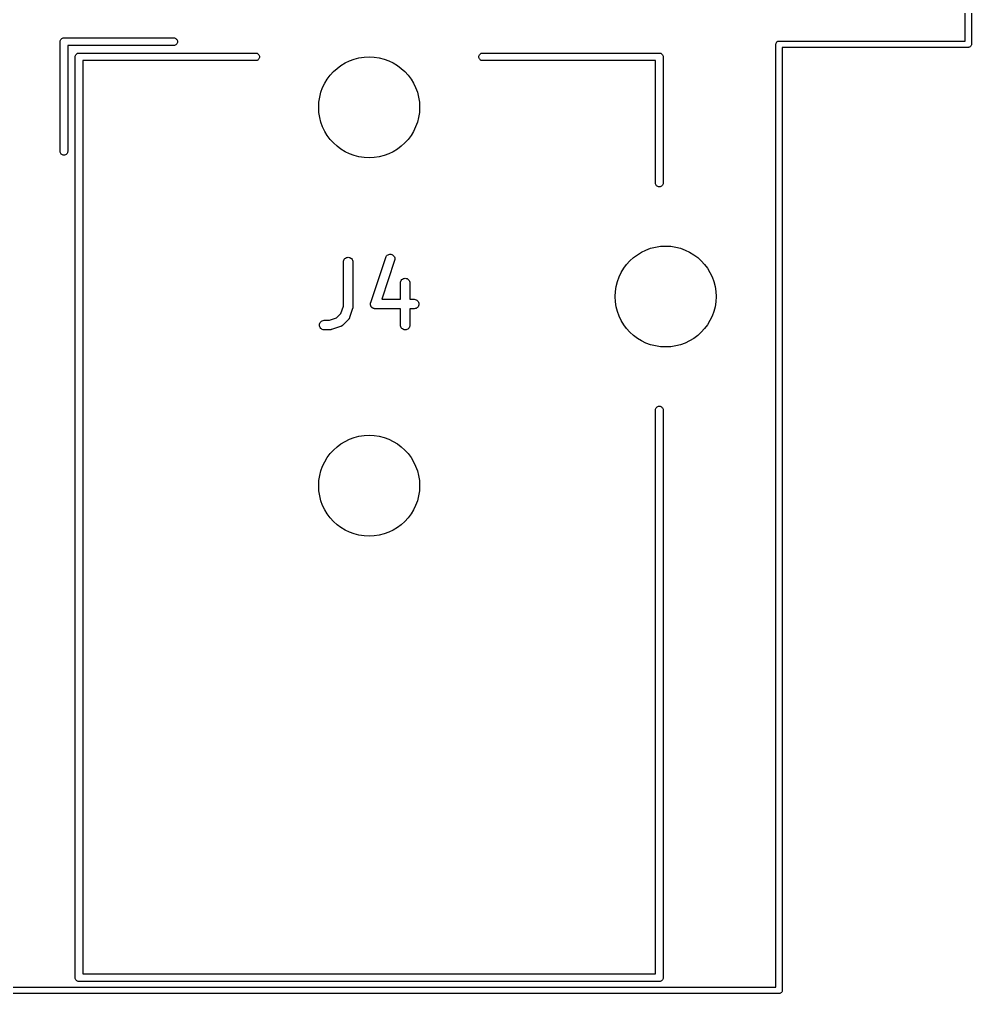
# Model space of a CAD drawing. Extents: x 4.8 to 7.88, y -6.14 to -3.94.
# Drawn here: x 7.282 to 7.876, y -6.144 to -5.536 of the extents above; entities that cross this region are included whole.
import ezdxf

# ---------------------------------------------------------------- set-up
doc = ezdxf.new("R2010")
doc.units = 0
doc.header["$MEASUREMENT"] = 0
doc.layers.add('BLACK', color=7, linetype='CONTINUOUS')

msp = doc.modelspace()

# ---------------------------------------------------------------- linework, layer by layer
at = {"layer": 'BLACK', "linetype": 'CONTINUOUS'}
for p, q in [((7.87598, -3.9371), (7.87598, -5.55108)), ((7.87205, -5.54921), (7.87205, -4.96053)), ((7.30708, -5.54961), (7.30712, -5.54914)), ((7.30709, -5.54972), (7.30708, -5.54961)), ((7.30709, -5.61823), (7.30709, -5.54972)), ((7.30712, -5.54914), (7.30726, -5.5487)), ((7.30726, -5.5487), (7.30748, -5.54829)), ((7.30748, -5.54829), (7.30777, -5.54793)), ((7.30777, -5.54793), (7.30813, -5.54763)), ((7.30813, -5.54763), (7.30854, -5.54741)), ((7.30854, -5.54741), (7.30899, -5.54728)), ((7.30899, -5.54728), (7.30933, -5.54724)), ((7.30933, -5.54724), (7.30945, -5.54723)), ((7.30933, -5.54724), (7.30933, -5.54724)), ((7.30945, -5.54723), (7.30956, -5.54724)), ((7.30956, -5.54724), (7.37807, -5.54724)), ((7.37807, -5.54724), (7.37842, -5.54728)), ((7.37842, -5.54728), (7.37886, -5.54741)), ((7.37886, -5.54741), (7.37927, -5.54763)), ((7.37927, -5.54763), (7.37963, -5.54793)), ((7.37963, -5.54793), (7.37993, -5.54829)), ((7.37993, -5.54829), (7.38015, -5.5487)), ((7.38015, -5.55051), (7.37993, -5.55092)), ((7.38015, -5.5487), (7.38028, -5.54914)), ((7.38028, -5.55007), (7.38015, -5.55051)), ((7.38028, -5.54914), (7.38033, -5.54961)), ((7.38033, -5.54961), (7.38028, -5.55007)), ((7.75397, -5.5508), (7.75408, -5.55042)), ((7.75408, -5.55042), (7.75426, -5.55008)), ((7.75426, -5.55008), (7.75451, -5.54978)), ((7.75451, -5.54978), (7.75481, -5.54954)), ((7.75481, -5.54954), (7.75515, -5.54935)), ((7.75515, -5.54935), (7.75552, -5.54924)), ((7.75552, -5.54924), (7.75581, -5.54921)), ((7.75581, -5.54921), (7.75591, -5.5492)), ((7.75591, -5.5492), (7.756, -5.54921)), ((7.756, -5.54921), (7.87205, -5.54921)), ((7.37807, -5.55197), (7.31181, -5.55197)), ((7.31181, -5.55197), (7.31181, -5.61823)), ((7.31758, -5.55708), (7.31799, -5.55686)), ((7.31799, -5.55686), (7.31843, -5.55673)), ((7.31843, -5.55673), (7.31878, -5.55669)), ((7.31878, -5.55669), (7.3189, -5.55668)), ((7.31878, -5.55669), (7.31878, -5.55669)), ((7.3189, -5.55668), (7.31901, -5.55669)), ((7.31901, -5.55669), (7.42925, -5.55669)), ((7.37842, -5.55193), (7.37807, -5.55197)), ((7.37886, -5.5518), (7.37842, -5.55193)), ((7.37927, -5.55158), (7.37886, -5.5518)), ((7.37963, -5.55128), (7.37927, -5.55158)), ((7.37993, -5.55092), (7.37963, -5.55128)), ((7.42925, -5.55669), (7.4296, -5.55673)), ((7.4296, -5.55673), (7.43004, -5.55686)), ((7.43004, -5.55686), (7.43045, -5.55708)), ((7.56955, -5.55708), (7.56996, -5.55686)), ((7.56996, -5.55686), (7.5704, -5.55673)), ((7.5704, -5.55673), (7.57075, -5.55669)), ((7.57075, -5.55669), (7.68099, -5.55669)), ((7.68099, -5.55669), (7.6811, -5.55668)), ((7.6811, -5.55668), (7.68122, -5.55669)), ((7.68122, -5.55669), (7.68122, -5.55669)), ((7.68122, -5.55669), (7.68157, -5.55673)), ((7.68157, -5.55673), (7.68201, -5.55686)), ((7.68201, -5.55686), (7.68242, -5.55708)), ((7.75393, -5.55118), (7.75397, -5.5508)), ((7.75394, -5.55128), (7.75393, -5.55118)), ((7.75394, -5.74793), (7.75394, -5.55128)), ((7.87392, -5.55315), (7.75787, -5.55315)), ((7.75787, -5.55315), (7.75787, -6.14164)), ((7.87402, -5.55316), (7.87392, -5.55315)), ((7.8744, -5.55312), (7.87402, -5.55316)), ((7.87477, -5.55301), (7.8744, -5.55312)), ((7.87511, -5.55283), (7.87477, -5.55301)), ((7.87541, -5.55258), (7.87511, -5.55283)), ((7.87566, -5.55228), (7.87541, -5.55258)), ((7.87584, -5.55194), (7.87566, -5.55228)), ((7.87596, -5.55157), (7.87584, -5.55194)), ((7.87598, -5.55128), (7.87596, -5.55157)), ((7.87598, -5.55108), (7.87599, -5.55118)), ((7.87599, -5.55118), (7.87598, -5.55128)), ((7.31652, -5.55906), (7.31657, -5.55859)), ((7.31654, -5.55917), (7.31652, -5.55906)), ((7.31654, -6.13374), (7.31654, -5.55917)), ((7.31657, -5.55859), (7.3167, -5.55815)), ((7.3167, -5.55815), (7.31692, -5.55774)), ((7.31692, -5.55774), (7.31722, -5.55738)), ((7.31722, -5.55738), (7.31758, -5.55708)), ((7.42925, -5.56142), (7.32126, -5.56142)), ((7.32126, -5.56142), (7.32126, -6.1315)), ((7.4296, -5.56138), (7.42925, -5.56142)), ((7.43004, -5.56125), (7.4296, -5.56138)), ((7.43045, -5.56103), (7.43004, -5.56125)), ((7.43045, -5.55708), (7.43081, -5.55738)), ((7.43081, -5.56073), (7.43045, -5.56103)), ((7.43081, -5.55738), (7.43111, -5.55774)), ((7.43111, -5.56037), (7.43081, -5.56073)), ((7.43111, -5.55774), (7.43133, -5.55815)), ((7.43133, -5.55996), (7.43111, -5.56037)), ((7.43133, -5.55815), (7.43146, -5.55859)), ((7.43146, -5.55952), (7.43133, -5.55996)), ((7.43146, -5.55859), (7.43151, -5.55906)), ((7.43151, -5.55906), (7.43146, -5.55952)), ((7.56849, -5.55906), (7.56854, -5.55859)), ((7.56854, -5.55952), (7.56849, -5.55906)), ((7.56854, -5.55859), (7.56867, -5.55815)), ((7.56867, -5.55996), (7.56854, -5.55952)), ((7.56867, -5.55815), (7.56889, -5.55774)), ((7.56889, -5.56037), (7.56867, -5.55996)), ((7.56889, -5.55774), (7.56919, -5.55738)), ((7.56919, -5.56073), (7.56889, -5.56037)), ((7.56919, -5.55738), (7.56955, -5.55708)), ((7.56955, -5.56103), (7.56919, -5.56073)), ((7.56996, -5.56125), (7.56955, -5.56103)), ((7.5704, -5.56138), (7.56996, -5.56125)), ((7.57075, -5.56142), (7.5704, -5.56138)), ((7.67874, -5.56142), (7.57075, -5.56142)), ((7.67874, -5.63791), (7.67874, -5.56142)), ((7.68242, -5.55708), (7.68278, -5.55738)), ((7.68278, -5.55738), (7.68308, -5.55774)), ((7.68308, -5.55774), (7.6833, -5.55815)), ((7.6833, -5.55815), (7.68343, -5.55859)), ((7.68343, -5.55859), (7.68348, -5.55906)), ((7.68348, -5.55906), (7.68346, -5.55917)), ((7.68346, -5.55917), (7.68346, -5.63791)), ((7.30712, -5.61857), (7.30709, -5.61823)), ((7.30726, -5.61902), (7.30712, -5.61857)), ((7.30748, -5.61943), (7.30726, -5.61902)), ((7.30777, -5.61979), (7.30748, -5.61943)), ((7.30813, -5.62008), (7.30777, -5.61979)), ((7.30854, -5.6203), (7.30813, -5.62008)), ((7.30899, -5.62044), (7.30854, -5.6203)), ((7.30945, -5.62048), (7.30899, -5.62044)), ((7.30991, -5.62044), (7.30945, -5.62048)), ((7.31036, -5.6203), (7.30991, -5.62044)), ((7.31077, -5.62008), (7.31036, -5.6203)), ((7.31113, -5.61979), (7.31077, -5.62008)), ((7.31142, -5.61943), (7.31113, -5.61979)), ((7.31164, -5.61902), (7.31142, -5.61943)), ((7.31178, -5.61857), (7.31164, -5.61902)), ((7.31181, -5.61823), (7.31178, -5.61857)), ((7.67877, -5.63826), (7.67874, -5.63791)), ((7.67891, -5.6387), (7.67877, -5.63826)), ((7.67913, -5.63911), (7.67891, -5.6387)), ((7.67942, -5.63947), (7.67913, -5.63911)), ((7.67978, -5.63977), (7.67942, -5.63947)), ((7.68019, -5.63999), (7.67978, -5.63977)), ((7.68064, -5.64012), (7.68019, -5.63999)), ((7.6811, -5.64017), (7.68064, -5.64012)), ((7.68157, -5.64012), (7.6811, -5.64017)), ((7.68201, -5.63999), (7.68157, -5.64012)), ((7.68242, -5.63977), (7.68201, -5.63999)), ((7.68278, -5.63947), (7.68242, -5.63977)), ((7.68308, -5.63911), (7.68278, -5.63947)), ((7.6833, -5.6387), (7.68308, -5.63911)), ((7.68343, -5.63826), (7.6833, -5.6387)), ((7.68346, -5.63791), (7.68343, -5.63826)), ((7.48526, -5.68463), (7.48577, -5.68436)), ((7.48577, -5.68436), (7.48632, -5.6842)), ((7.48632, -5.6842), (7.4869, -5.68415)), ((7.4869, -5.68415), (7.48747, -5.68421)), ((7.48747, -5.68421), (7.48802, -5.68438)), ((7.48802, -5.68438), (7.48853, -5.68465)), ((7.50095, -5.71241), (7.51032, -5.68429)), ((7.51032, -5.68429), (7.51034, -5.68425)), ((7.51034, -5.68425), (7.51058, -5.68373)), ((7.51058, -5.68373), (7.51092, -5.68327)), ((7.51092, -5.68327), (7.51134, -5.68287)), ((7.51134, -5.68287), (7.51183, -5.68257)), ((7.51183, -5.68257), (7.51237, -5.68237)), ((7.51237, -5.68237), (7.51294, -5.68228)), ((7.51294, -5.68228), (7.51352, -5.6823)), ((7.51352, -5.6823), (7.51408, -5.68243)), ((7.51408, -5.68243), (7.5146, -5.68267)), ((7.5146, -5.68267), (7.51507, -5.68301)), ((7.51507, -5.68301), (7.51546, -5.68343)), ((7.51546, -5.68343), (7.51577, -5.68392)), ((7.51577, -5.68392), (7.51597, -5.68445)), ((7.51597, -5.68445), (7.51607, -5.68502)), ((7.48392, -5.68706), (7.48399, -5.68649)), ((7.48392, -5.6871), (7.48392, -5.68706)), ((7.48392, -5.71474), (7.48392, -5.6871)), ((7.48399, -5.68649), (7.48416, -5.68594)), ((7.48416, -5.68594), (7.48444, -5.68543)), ((7.48444, -5.68543), (7.48481, -5.68499)), ((7.48481, -5.68499), (7.48526, -5.68463)), ((7.48853, -5.68465), (7.48897, -5.68502)), ((7.48897, -5.68502), (7.48934, -5.68547)), ((7.48934, -5.68547), (7.48961, -5.68598)), ((7.48961, -5.68598), (7.48977, -5.68653)), ((7.48977, -5.68653), (7.48983, -5.6871)), ((7.48983, -5.6871), (7.48983, -5.71522)), ((7.51592, -5.68616), (7.50785, -5.7104)), ((7.51605, -5.6856), (7.51592, -5.68616)), ((7.51607, -5.68502), (7.51605, -5.6856)), ((7.51954, -5.70018), (7.51961, -5.69961)), ((7.51954, -5.70022), (7.51954, -5.70018)), ((7.51954, -5.7104), (7.51954, -5.70022)), ((7.51961, -5.69961), (7.51978, -5.69906)), ((7.51978, -5.69906), (7.52006, -5.69856)), ((7.52006, -5.69856), (7.52043, -5.69812)), ((7.52043, -5.69812), (7.52088, -5.69775)), ((7.52088, -5.69775), (7.52139, -5.69749)), ((7.52139, -5.69749), (7.52194, -5.69732)), ((7.52194, -5.69732), (7.52252, -5.69727)), ((7.52252, -5.69727), (7.52309, -5.69733)), ((7.52309, -5.69733), (7.52364, -5.6975)), ((7.52364, -5.6975), (7.52415, -5.69778)), ((7.52415, -5.69778), (7.52459, -5.69814)), ((7.52459, -5.69814), (7.52496, -5.69859)), ((7.52496, -5.69859), (7.52523, -5.6991)), ((7.52523, -5.6991), (7.52539, -5.69965)), ((7.52539, -5.69965), (7.52545, -5.70022)), ((7.52545, -5.70022), (7.52545, -5.7104)), ((7.48242, -5.71925), (7.48392, -5.71474)), ((7.5008, -5.71333), (7.50082, -5.71315)), ((7.50081, -5.71344), (7.5008, -5.71333)), ((7.5008, -5.71355), (7.50081, -5.71344)), ((7.50083, -5.71373), (7.5008, -5.71355)), ((7.50082, -5.71298), (7.50085, -5.71287)), ((7.50082, -5.71315), (7.50082, -5.71298)), ((7.50085, -5.7139), (7.50083, -5.71373)), ((7.50085, -5.71287), (7.50086, -5.71275)), ((7.50088, -5.71401), (7.50085, -5.7139)), ((7.50086, -5.71275), (7.50091, -5.71259)), ((7.5009, -5.71412), (7.50088, -5.71401)), ((7.50096, -5.71429), (7.5009, -5.71412)), ((7.50091, -5.71259), (7.50095, -5.71241)), ((7.50101, -5.71445), (7.50096, -5.71429)), ((7.50106, -5.71455), (7.50101, -5.71445)), ((7.5011, -5.71466), (7.50106, -5.71455)), ((7.5012, -5.71481), (7.5011, -5.71466)), ((7.50128, -5.71497), (7.5012, -5.71481)), ((7.50785, -5.7104), (7.51954, -5.7104)), ((7.52545, -5.7104), (7.52812, -5.7104)), ((7.52812, -5.7104), (7.52816, -5.7104)), ((7.52816, -5.7104), (7.52874, -5.71046)), ((7.52874, -5.71046), (7.52928, -5.71063)), ((7.52928, -5.71063), (7.52979, -5.71091)), ((7.52979, -5.71091), (7.53023, -5.71128)), ((7.53023, -5.71128), (7.53059, -5.71173)), ((7.53084, -5.71449), (7.53057, -5.715)), ((7.53059, -5.71173), (7.53086, -5.71224)), ((7.53101, -5.71394), (7.53084, -5.71449)), ((7.53086, -5.71224), (7.53102, -5.71279)), ((7.53107, -5.71337), (7.53101, -5.71394)), ((7.53102, -5.71279), (7.53107, -5.71337)), ((7.47966, -5.72202), (7.48242, -5.71925)), ((7.48968, -5.71616), (7.4878, -5.72178)), ((7.48971, -5.71599), (7.48968, -5.71616)), ((7.48976, -5.71584), (7.48971, -5.71599)), ((7.48978, -5.71571), (7.48976, -5.71584)), ((7.48981, -5.71559), (7.48978, -5.71571)), ((7.48983, -5.71526), (7.48981, -5.71543)), ((7.48981, -5.71543), (7.48981, -5.71559)), ((7.48983, -5.71522), (7.48983, -5.71526)), ((7.50135, -5.71505), (7.50128, -5.71497)), ((7.50141, -5.71515), (7.50135, -5.71505)), ((7.50153, -5.71528), (7.50141, -5.71515)), ((7.50164, -5.71541), (7.50153, -5.71528)), ((7.50173, -5.71549), (7.50164, -5.71541)), ((7.5018, -5.71557), (7.50173, -5.71549)), ((7.50195, -5.71567), (7.5018, -5.71557)), ((7.50208, -5.71578), (7.50195, -5.71567)), ((7.50218, -5.71584), (7.50208, -5.71578)), ((7.50227, -5.7159), (7.50218, -5.71584)), ((7.50243, -5.71598), (7.50227, -5.7159)), ((7.50259, -5.71606), (7.50243, -5.71598)), ((7.50269, -5.7161), (7.50259, -5.71606)), ((7.5028, -5.71614), (7.50269, -5.7161)), ((7.50297, -5.71618), (7.5028, -5.71614)), ((7.50314, -5.71624), (7.50297, -5.71618)), ((7.50325, -5.71625), (7.50314, -5.71624)), ((7.50336, -5.71627), (7.50325, -5.71625)), ((7.50353, -5.71628), (7.50336, -5.71627)), ((7.50371, -5.7163), (7.50353, -5.71628)), ((7.50375, -5.7163), (7.50371, -5.7163)), ((7.51954, -5.7163), (7.50375, -5.7163)), ((7.51954, -5.72647), (7.51954, -5.7163)), ((7.52812, -5.7163), (7.52545, -5.7163)), ((7.52545, -5.7163), (7.52545, -5.72647)), ((7.52869, -5.71624), (7.52812, -5.7163)), ((7.52925, -5.71608), (7.52869, -5.71624)), ((7.52976, -5.71581), (7.52925, -5.71608)), ((7.5302, -5.71544), (7.52976, -5.71581)), ((7.53057, -5.715), (7.5302, -5.71544)), ((7.46893, -5.72645), (7.46899, -5.72588)), ((7.46898, -5.72702), (7.46893, -5.72645)), ((7.46914, -5.72758), (7.46898, -5.72702)), ((7.46899, -5.72588), (7.46916, -5.72533)), ((7.46916, -5.72533), (7.46943, -5.72482)), ((7.46943, -5.72482), (7.4698, -5.72438)), ((7.4698, -5.72438), (7.47024, -5.72401)), ((7.47024, -5.72401), (7.47075, -5.72374)), ((7.47075, -5.72374), (7.4713, -5.72358)), ((7.4713, -5.72358), (7.47188, -5.72352)), ((7.47188, -5.72352), (7.47515, -5.72352)), ((7.47515, -5.72352), (7.47966, -5.72202)), ((7.48286, -5.72707), (7.48278, -5.72711)), ((7.48302, -5.72695), (7.48286, -5.72707)), ((7.48318, -5.72683), (7.48302, -5.72695)), ((7.48324, -5.72677), (7.48318, -5.72683)), ((7.48331, -5.72671), (7.48324, -5.72677)), ((7.48334, -5.72668), (7.48331, -5.72671)), ((7.48709, -5.72294), (7.48334, -5.72668)), ((7.48714, -5.72287), (7.48709, -5.72294)), ((7.48721, -5.72281), (7.48714, -5.72287)), ((7.48733, -5.72265), (7.48721, -5.72281)), ((7.48746, -5.72249), (7.48733, -5.72265)), ((7.4875, -5.72241), (7.48746, -5.72249)), ((7.48755, -5.72234), (7.4875, -5.72241)), ((7.48763, -5.72216), (7.48755, -5.72234)), ((7.48773, -5.72198), (7.48763, -5.72216)), ((7.48775, -5.7219), (7.48773, -5.72198)), ((7.48779, -5.72182), (7.48775, -5.7219)), ((7.4878, -5.72178), (7.48779, -5.72182)), ((7.5196, -5.72705), (7.51954, -5.72647)), ((7.51977, -5.7276), (7.5196, -5.72705)), ((7.52539, -5.72709), (7.52521, -5.72763)), ((7.52545, -5.72651), (7.52539, -5.72709)), ((7.52545, -5.72647), (7.52545, -5.72651)), ((7.46941, -5.72809), (7.46914, -5.72758)), ((7.46977, -5.72854), (7.46941, -5.72809)), ((7.47021, -5.72891), (7.46977, -5.72854)), ((7.47072, -5.72919), (7.47021, -5.72891)), ((7.47126, -5.72936), (7.47072, -5.72919)), ((7.47184, -5.72942), (7.47126, -5.72936)), ((7.47188, -5.72942), (7.47184, -5.72942)), ((7.47563, -5.72942), (7.47188, -5.72942)), ((7.47579, -5.72941), (7.47563, -5.72942)), ((7.47596, -5.72941), (7.47579, -5.72941)), ((7.47608, -5.72938), (7.47596, -5.72941)), ((7.4762, -5.72937), (7.47608, -5.72938)), ((7.47636, -5.72932), (7.4762, -5.72937)), ((7.47652, -5.72929), (7.47636, -5.72932)), ((7.47656, -5.72927), (7.47652, -5.72929)), ((7.48219, -5.7274), (7.47656, -5.72927)), ((7.48227, -5.72736), (7.48219, -5.7274)), ((7.48235, -5.72734), (7.48227, -5.72736)), ((7.48253, -5.72725), (7.48235, -5.72734)), ((7.48271, -5.72716), (7.48253, -5.72725)), ((7.48278, -5.72711), (7.48271, -5.72716)), ((7.52004, -5.72811), (7.51977, -5.7276)), ((7.5204, -5.72855), (7.52004, -5.72811)), ((7.52085, -5.72892), (7.5204, -5.72855)), ((7.52135, -5.72919), (7.52085, -5.72892)), ((7.5219, -5.72936), (7.52135, -5.72919)), ((7.52248, -5.72942), (7.5219, -5.72936)), ((7.52305, -5.72937), (7.52248, -5.72942)), ((7.5236, -5.72921), (7.52305, -5.72937)), ((7.52411, -5.72894), (7.5236, -5.72921)), ((7.52456, -5.72858), (7.52411, -5.72894)), ((7.52493, -5.72814), (7.52456, -5.72858)), ((7.52521, -5.72763), (7.52493, -5.72814)), ((7.75394, -5.74794), (7.75394, -5.74793)), ((7.75394, -6.0629), (7.75394, -5.74794)), ((7.67874, -5.77941), (7.67877, -5.77906)), ((7.67874, -6.1315), (7.67874, -5.77941)), ((7.67877, -5.77906), (7.67891, -5.77862)), ((7.67891, -5.77862), (7.67913, -5.77821)), ((7.67913, -5.77821), (7.67942, -5.77785)), ((7.67942, -5.77785), (7.67978, -5.77755)), ((7.67978, -5.77755), (7.68019, -5.77733)), ((7.68019, -5.77733), (7.68064, -5.7772)), ((7.68064, -5.7772), (7.6811, -5.77715)), ((7.6811, -5.77715), (7.68157, -5.7772)), ((7.68157, -5.7772), (7.68201, -5.77733)), ((7.68201, -5.77733), (7.68242, -5.77755)), ((7.68242, -5.77755), (7.68278, -5.77785)), ((7.68278, -5.77785), (7.68308, -5.77821)), ((7.68308, -5.77821), (7.6833, -5.77862)), ((7.6833, -5.77862), (7.68343, -5.77906)), ((7.68343, -5.77906), (7.68346, -5.77941)), ((7.68346, -5.77941), (7.68346, -6.13374)), ((7.75394, -6.13976), (7.75394, -6.0629)), ((7.75394, -6.0629), (7.75394, -6.0629)), ((7.31652, -6.13386), (7.31654, -6.13374)), ((7.31657, -6.13432), (7.31652, -6.13386)), ((7.3167, -6.13477), (7.31657, -6.13432)), ((7.32126, -6.1315), (7.67874, -6.1315)), ((7.68343, -6.13432), (7.6833, -6.13477)), ((7.68346, -6.13397), (7.68343, -6.13432)), ((7.68346, -6.13374), (7.68348, -6.13386)), ((7.68348, -6.13386), (7.68346, -6.13397)), ((7.68346, -6.13397), (7.68346, -6.13397)), ((4.80512, -6.13976), (7.75394, -6.13976)), ((7.31692, -6.13518), (7.3167, -6.13477)), ((7.31722, -6.13554), (7.31692, -6.13518)), ((7.31758, -6.13583), (7.31722, -6.13554)), ((7.31799, -6.13605), (7.31758, -6.13583)), ((7.31843, -6.13619), (7.31799, -6.13605)), ((7.3189, -6.13623), (7.31843, -6.13619)), ((7.31901, -6.13622), (7.3189, -6.13623)), ((7.68099, -6.13622), (7.31901, -6.13622)), ((7.6811, -6.13623), (7.68099, -6.13622)), ((7.68157, -6.13619), (7.6811, -6.13623)), ((7.68201, -6.13605), (7.68157, -6.13619)), ((7.68242, -6.13583), (7.68201, -6.13605)), ((7.68278, -6.13554), (7.68242, -6.13583)), ((7.68308, -6.13518), (7.68278, -6.13554)), ((7.6833, -6.13477), (7.68308, -6.13518)), ((7.75581, -6.1437), (4.80325, -6.1437)), ((7.75591, -6.14371), (7.75581, -6.1437)), ((7.75629, -6.14367), (7.75591, -6.14371)), ((7.75666, -6.14356), (7.75629, -6.14367)), ((7.757, -6.14338), (7.75666, -6.14356)), ((7.7573, -6.14313), (7.757, -6.14338)), ((7.75755, -6.14283), (7.7573, -6.14313)), ((7.75773, -6.14249), (7.75755, -6.14283)), ((7.75785, -6.14212), (7.75773, -6.14249)), ((7.75787, -6.14183), (7.75785, -6.14212)), ((7.75787, -6.14164), (7.75788, -6.14173)), ((7.75788, -6.14173), (7.75787, -6.14183))]:
    msp.add_line(p, q, dxfattribs=at)
at = {"layer": 'BLACK'}
for centre in [(7.5, -5.59055), (7.5, -5.59055), (7.68504, -5.70866), (7.68504, -5.70866), (7.5, -5.82677), (7.5, -5.82677)]:
    msp.add_circle(centre, 0.0315, dxfattribs=at)

doc.saveas('drawing.dxf')
